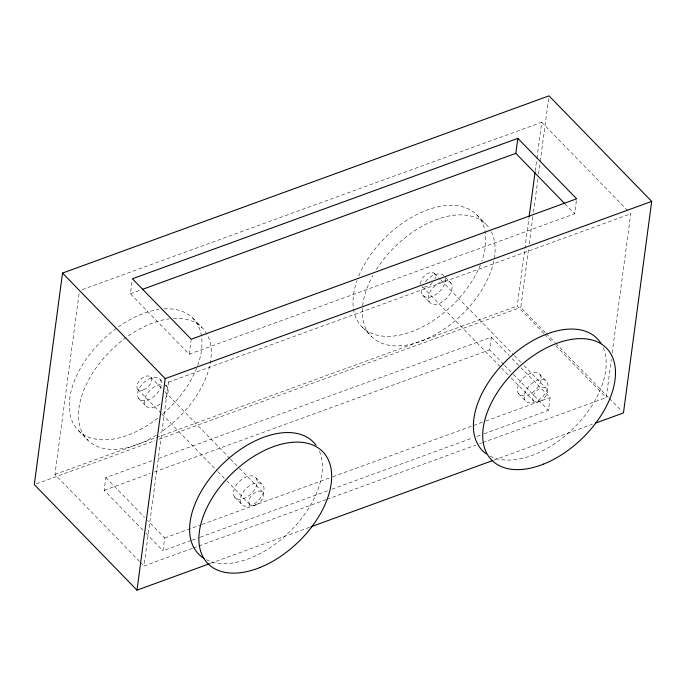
<?xml version="1.0" encoding="UTF-8"?>
<svg xmlns="http://www.w3.org/2000/svg" width="686" height="686" viewBox="0 0 686 686"><rect width="100%" height="100%" fill="white"/><g stroke="black" fill="none" stroke-linecap="round" stroke-linejoin="round"><path stroke-width="0.51" stroke-dasharray="3.43 2.57" d="M139.524 561.405L54.931 474.463L79.173 292.802M142.877 530.098L104.169 490.31L105.867 477.559L152.163 460.7M576.377 200.809L574.645 213.8L189.207 354.216L130.391 293.771L132.389 278.773M192.209 548.406L143.974 565.984L168.499 382.188L166.269 379.907M191.162 540.491L162.985 550.755L164.683 538.013L147.559 520.408M189.207 354.216L191.205 339.218M503.756 364.429L489.607 349.894L491.313 337.152L156.185 459.234M543.921 333.516L517.201 306.059L524.721 249.755M524.859 248.692L528.966 217.882M535.209 171.14L536.769 159.452M536.906 158.389L541.726 122.271L79.456 290.675M545.344 332.624L520.785 307.388L528.692 248.152M529.258 243.924L532.919 216.424M533.485 212.197L538.004 178.351M538.57 174.115L540.122 162.479M540.259 161.424L548.731 97.961M484.016 433.809L548.423 410.339L550.121 397.597L521.086 367.756M482.635 442.607L606.244 397.58L611.346 359.335M612.204 352.956L630.768 213.783L628.548 211.502M130.391 293.771L141.462 289.741M168.499 382.188L630.768 213.783M54.931 474.463L517.201 306.059M36.307 483.879L154.916 440.669M158.938 439.203L520.785 307.388M104.169 490.31L150.466 473.443M154.487 471.977L489.607 349.894M164.683 538.013L200.912 524.807M201.916 524.447L331.741 477.147M332.744 476.787L484.71 421.427M485.714 421.058L550.121 397.597M192.166 540.122L199.214 537.558M200.218 537.189L328.028 490.627M332.05 489.161L472.946 437.84M476.967 436.373L483.004 434.169M193.212 548.045L325.867 499.717M326.87 499.348L475.604 445.171M479.625 443.705L481.632 442.976M210.362 563.42L309.875 527.174M493.809 460.16L592.318 424.274M541.726 122.271L627.801 210.739M564.964 203.853L574.645 213.8M476.436 214.478L485.722 224.03M546.09 333.387L555.017 342.563M555.763 343.326L608.593 397.631M609.34 398.395L621.988 411.394M544.658 334.279L552.822 342.666M555.789 345.718L606.244 397.58M445.531 277.538L450.985 283.147A14.372 8.541 -44.2 0 1 439.22 303.366A14.372 8.541 -44.2 0 1 430.456 291.327A14.372 8.541 -44.2 0 1 450.985 283.147M540.028 374.659A14.372 8.541 -44.2 0 1 528.263 394.879A14.372 8.541 -44.2 0 1 519.499 382.839A14.372 8.541 -44.2 0 1 540.028 374.659L546.853 381.673A14.372 8.541 -44.2 0 1 535.089 401.893A14.372 8.541 -44.2 0 1 526.316 389.854A14.372 8.541 -44.2 0 1 546.853 381.673M434.384 273.457L440.361 279.596M441.107 280.36L513.54 354.808M514.286 355.571L521.008 362.482M523.993 365.552L546.39 388.576M491.313 337.152L509.175 355.511M512.15 358.572L520.34 366.993M504.502 365.201L512.691 373.613M513.428 374.376L548.423 410.339M422.465 286.748L500.866 367.327M501.612 368.099L508.335 375.002M511.319 378.072L533.725 401.096M422.627 295.066L429.453 302.072M518.496 393.593L525.322 400.607M362.397 327.205L371.683 336.757M192.62 317.97L201.916 327.522M160.224 379.572A14.372 8.541 -44.2 0 1 148.459 399.784A14.372 8.541 -44.2 0 1 139.695 387.744A14.372 8.541 -44.2 0 1 160.224 379.572L162.959 382.376M165.686 385.18L167.05 386.587M256.092 478.099A14.372 8.541 -44.2 0 1 244.327 498.31A14.372 8.541 -44.2 0 1 235.564 486.28A14.372 8.541 -44.2 0 1 256.092 478.099L262.918 485.113A14.372 8.541 -44.2 0 1 251.153 505.325A14.372 8.541 -44.2 0 1 242.381 493.285A14.372 8.541 -44.2 0 1 262.918 485.113M150.577 376.948L161.776 388.465M164.769 391.535L229.733 458.299M230.479 459.071L238.685 467.509M239.44 468.281L262.584 492.068M137.903 389.476L161.056 413.264M161.802 414.035L217.059 470.828M217.805 471.591L226.02 480.037M226.766 480.8L249.91 504.596M138.692 398.497L145.518 405.512M234.561 497.024L241.386 504.038M78.581 430.697L87.877 440.249M105.867 477.559L144.583 517.347M145.861 533.159L162.985 550.755M140.261 562.168L143.974 565.984M319.444 451.225A80.176 47.668 -44.2 0 1 288.549 532.893A80.176 47.668 -44.2 0 1 206.366 559.699M164.048 308.906A80.176 47.668 -44.2 0 1 201.984 343.866A80.176 47.668 -44.2 0 1 162.342 414.43M157.694 418.211A80.176 47.668 -44.2 0 1 69.217 405.014A80.176 47.668 -44.2 0 1 159.032 309.429M173.344 318.458A80.176 47.668 -44.2 0 1 210.936 358.658A80.176 47.668 -44.2 0 1 160.515 432.48M156.331 435.207A80.176 47.668 -44.2 0 1 78.856 409.148A80.176 47.668 -44.2 0 1 169.356 318.836M420.741 284.021A8.909 5.299 -44.2 0 1 428.947 272.951A8.909 5.299 -44.2 0 1 434.907 278.842M432.42 282.812A8.909 5.299 -44.2 0 1 422.104 286.311M358.778 275.978A80.176 47.668 -44.2 0 1 444.288 205.74A80.176 47.668 -44.2 0 1 481.804 261.1M480.423 264.787A80.176 47.668 -44.2 0 1 394.973 335.891A80.176 47.668 -44.2 0 1 357.02 280.574M376.434 269.538A80.176 47.668 -44.2 0 1 489.873 229.175M491.313 231.722A80.176 47.668 -44.2 0 1 421.015 341.199A80.176 47.668 -44.2 0 1 372.858 275.583M603.251 347.733A80.176 47.668 -44.2 0 1 572.356 429.402A80.176 47.668 -44.2 0 1 490.173 456.207M425.492 281.612A14.372 8.541 -44.2 0 1 444.537 276.724A14.372 8.541 -44.2 0 1 433.286 295.966A14.372 8.541 -44.2 0 1 422.336 287.014M165.18 385A14.372 8.541 -44.2 0 1 164.186 400.032M160.241 403.908A14.372 8.541 -44.2 0 1 144.472 400.427A14.372 8.541 -44.2 0 1 162.719 384.34M143.623 389.88A8.909 5.299 -44.2 0 0 150.92 377.343A8.909 5.299 -44.2 0 0 138.186 382.411A8.909 5.299 -44.2 0 0 143.623 389.88M255.629 504.999A8.909 5.299 -44.2 0 0 262.927 492.462A8.909 5.299 -44.2 0 0 250.193 497.53A8.909 5.299 -44.2 0 0 255.629 504.999M539.436 401.499A8.909 5.299 -44.2 0 0 546.733 388.971A8.909 5.299 -44.2 0 0 534 394.038A8.909 5.299 -44.2 0 0 539.436 401.499"/><path stroke-width="1.03" d="M595.328 423.176L623.471 412.929L651.7 201.392L549.014 95.851L62.529 273.071L34.3 484.608L136.986 590.149L209.359 563.789M136.986 590.149L165.215 378.612L62.529 273.071M564.226 203.09L515.829 153.355L517.836 138.358L132.389 278.773L191.205 339.218L576.643 198.803L517.836 138.358M529.112 216.819L535.063 172.203M142.465 289.372L515.829 153.355M165.215 378.612L651.7 201.392M310.878 526.805L492.805 460.529M203.982 558.361A80.176 47.668 -44.2 0 1 221.003 465.631A80.176 47.668 -44.2 0 1 316.066 445.248M486.297 453.875A80.176 47.668 -44.2 0 1 507.014 359.961A80.176 47.668 -44.2 0 1 600.962 343.352M259.711 567.614A80.176 47.668 -44.2 0 0 325.361 454.801A80.176 47.668 -44.2 0 0 210.782 500.437A80.176 47.668 -44.2 0 0 259.711 567.614M543.518 464.113A80.176 47.668 -44.2 0 0 609.168 351.309A80.176 47.668 -44.2 0 0 494.589 396.945A80.176 47.668 -44.2 0 0 543.518 464.113"/></g></svg>
